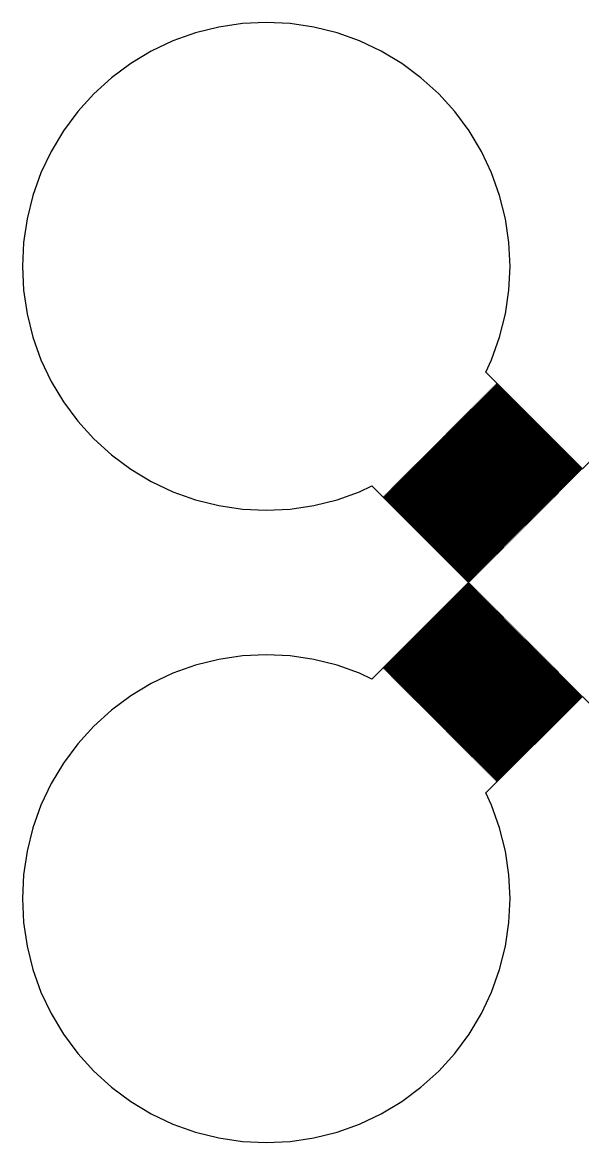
# Model space of a CAD drawing. Extents: x 1 to 107, y 1 to 71.
# Drawn here: x 1.03 to 9, y 1.03 to 16.97 of the extents above; entities that cross this region are included whole.
import ezdxf

# ---------------------------------------------------------------- set-up
doc = ezdxf.new("R2010")
doc.units = 0

msp = doc.modelspace()

# ---------------------------------------------------------------- linework, layer by layer
for p, q in [((3.82585, 16.9005), (3.49553, 16.8178)), ((4.16269, 16.9505), (3.82585, 16.9005)), ((4.50281, 16.9672), (4.16269, 16.9505)), ((4.84293, 16.9505), (4.50281, 16.9672)), ((5.17976, 16.9005), (4.84293, 16.9505)), ((5.51009, 16.8178), (5.17976, 16.9005)), ((3.49553, 16.8178), (3.1749, 16.703)), ((5.83072, 16.703), (5.51009, 16.8178)), ((3.1749, 16.703), (2.86707, 16.5574)), ((6.13855, 16.5574), (5.83072, 16.703)), ((2.86707, 16.5574), (2.57498, 16.3824)), ((6.43063, 16.3824), (6.13855, 16.5574)), ((2.57498, 16.3824), (2.30147, 16.1795)), ((6.70415, 16.1795), (6.43063, 16.3824)), ((2.30147, 16.1795), (2.04916, 15.9508)), ((6.95647, 15.9508), (6.70415, 16.1795)), ((2.04916, 15.9508), (1.82047, 15.6985)), ((7.18515, 15.6985), (6.95647, 15.9508)), ((1.82047, 15.6985), (1.61761, 15.425)), ((7.38802, 15.425), (7.18515, 15.6985)), ((1.61761, 15.425), (1.44255, 15.1329)), ((7.56306, 15.1329), (7.38802, 15.425)), ((1.44255, 15.1329), (1.29695, 14.8251)), ((7.70868, 14.8251), (7.56306, 15.1329)), ((1.29695, 14.8251), (1.18224, 14.5045)), ((7.82339, 14.5045), (7.70868, 14.8251)), ((1.18224, 14.5045), (1.09949, 14.1741)), ((7.90614, 14.1741), (7.82339, 14.5045)), ((1.09949, 14.1741), (1.04953, 13.8373)), ((7.9561, 13.8373), (7.90614, 14.1741)), ((1.04953, 13.8373), (1.03281, 13.4972)), ((7.97282, 13.4972), (7.9561, 13.8373)), ((1.03281, 13.4972), (1.04953, 13.1571)), ((7.9561, 13.1571), (7.97282, 13.4972)), ((1.04953, 13.1571), (1.09949, 12.8202)), ((7.90614, 12.8202), (7.9561, 13.1571)), ((1.09949, 12.8202), (1.18224, 12.4899)), ((7.82339, 12.4899), (7.90614, 12.8202)), ((1.18224, 12.4899), (1.29697, 12.1693)), ((7.70868, 12.1693), (7.82339, 12.4899)), ((1.29697, 12.1693), (1.44255, 11.8615)), ((7.62561, 11.9937), (7.70868, 12.1693)), ((9, 10.6192), (7.62561, 11.9937)), ((10.3744, 11.9937), (9, 10.6192)), ((1.44255, 11.8615), (1.61761, 11.5694)), ((7.74347, 11.7909), (7.75053, 11.798)), ((7.75053, 11.798), (8.96465, 10.5839)), ((7.75761, 11.8051), (7.76468, 11.8121)), ((8.97173, 10.591), (7.75761, 11.8051)), ((7.76468, 11.8121), (8.97879, 10.598)), ((7.77176, 11.8192), (7.77882, 11.8263)), ((8.98587, 10.6051), (7.77176, 11.8192)), ((7.77882, 11.8263), (8.99294, 10.6122)), ((7.58791, 11.6354), (7.59499, 11.6425)), ((8.80202, 10.4213), (7.58791, 11.6354)), ((7.59499, 11.6425), (8.8091, 10.4283)), ((7.60205, 11.6495), (7.60912, 11.6566)), ((8.81616, 10.4354), (7.60205, 11.6495)), ((7.60912, 11.6566), (8.82323, 10.4425)), ((7.6162, 11.6637), (7.62326, 11.6707)), ((8.83031, 10.4496), (7.6162, 11.6637)), ((7.62326, 11.6707), (8.83737, 10.4566)), ((7.63034, 11.6778), (7.63741, 11.6849)), ((8.84444, 10.4637), (7.63034, 11.6778)), ((7.63741, 11.6849), (8.85152, 10.4708)), ((7.64449, 11.6919), (7.65155, 11.699)), ((8.85858, 10.4778), (7.64449, 11.6919)), ((7.65155, 11.699), (8.86566, 10.4849)), ((7.65863, 11.7061), (7.6657, 11.7132)), ((8.87273, 10.492), (7.65863, 11.7061)), ((7.6657, 11.7132), (8.87981, 10.499)), ((7.67276, 11.7202), (7.67984, 11.7273)), ((8.88687, 10.5061), (7.67276, 11.7202)), ((7.67984, 11.7273), (8.89395, 10.5132)), ((7.6869, 11.7344), (7.69398, 11.7414)), ((8.90102, 10.5203), (7.6869, 11.7344)), ((7.69398, 11.7414), (8.9081, 10.5273)), ((7.70105, 11.7485), (7.70811, 11.7556)), ((8.91516, 10.5344), (7.70105, 11.7485)), ((7.70811, 11.7556), (8.92223, 10.5415)), ((7.71519, 11.7626), (7.72226, 11.7697)), ((8.92931, 10.5486), (7.71519, 11.7626)), ((7.72226, 11.7697), (8.93637, 10.5556)), ((7.72932, 11.7768), (7.7364, 11.7839)), ((8.94344, 10.5627), (7.72932, 11.7768)), ((7.7364, 11.7839), (8.95052, 10.5698)), ((8.95758, 10.5768), (7.74347, 11.7909)), ((1.61761, 11.5694), (1.82047, 11.2959)), ((7.43234, 11.4798), (7.43942, 11.4869)), ((8.64645, 10.2657), (7.43234, 11.4798)), ((7.43942, 11.4869), (8.65353, 10.2728)), ((7.44649, 11.494), (7.45355, 11.501)), ((8.6606, 10.2798), (7.44649, 11.494)), ((7.45355, 11.501), (8.66766, 10.2869)), ((7.46063, 11.5081), (7.4677, 11.5152)), ((8.67474, 10.294), (7.46063, 11.5081)), ((7.4677, 11.5152), (8.68181, 10.3011)), ((7.47476, 11.5222), (7.48184, 11.5293)), ((8.68887, 10.3081), (7.47476, 11.5222)), ((7.48184, 11.5293), (8.69595, 10.3152)), ((7.48891, 11.5364), (7.49599, 11.5434)), ((8.70302, 10.3223), (7.48891, 11.5364)), ((7.49599, 11.5434), (8.7101, 10.3293)), ((7.50307, 11.5505), (7.51013, 11.5576)), ((8.71716, 10.3364), (7.50307, 11.5505)), ((7.51013, 11.5576), (8.72424, 10.3435)), ((7.51721, 11.5647), (7.52428, 11.5717)), ((8.73131, 10.3506), (7.51721, 11.5647)), ((7.52428, 11.5717), (8.73839, 10.3576)), ((7.53134, 11.5788), (7.53842, 11.5859)), ((8.74545, 10.3647), (7.53134, 11.5788)), ((7.53842, 11.5859), (8.75253, 10.3718)), ((7.54549, 11.5929), (7.55255, 11.6)), ((8.7596, 10.3788), (7.54549, 11.5929)), ((7.55255, 11.6), (8.76666, 10.3859)), ((7.55963, 11.6071), (7.5667, 11.6142)), ((8.77374, 10.393), (7.55963, 11.6071)), ((7.5667, 11.6142), (8.78081, 10.4001)), ((7.57376, 11.6212), (7.58084, 11.6283)), ((8.78787, 10.4071), (7.57376, 11.6212)), ((7.58084, 11.6283), (8.79495, 10.4142)), ((7.26265, 11.3101), (7.26971, 11.3172)), ((7.26971, 11.3172), (8.48383, 10.1031)), ((7.27678, 11.3242), (7.28386, 11.3313)), ((8.49089, 10.1101), (7.27678, 11.3242)), ((7.28386, 11.3313), (8.49797, 10.1172)), ((7.29092, 11.3384), (7.29799, 11.3455)), ((8.50504, 10.1243), (7.29092, 11.3384)), ((7.29799, 11.3455), (8.5121, 10.1313)), ((7.30507, 11.3525), (7.31213, 11.3596)), ((8.51918, 10.1384), (7.30507, 11.3525)), ((7.31213, 11.3596), (8.52625, 10.1455)), ((7.3192, 11.3667), (7.32628, 11.3737)), ((8.53331, 10.1526), (7.3192, 11.3667)), ((7.32628, 11.3737), (8.54039, 10.1596)), ((7.33334, 11.3808), (7.34042, 11.3879)), ((8.54745, 10.1667), (7.33334, 11.3808)), ((7.34042, 11.3879), (8.55453, 10.1738)), ((7.34749, 11.395), (7.35457, 11.402)), ((8.5616, 10.1808), (7.34749, 11.395)), ((7.35457, 11.402), (8.56866, 10.1879)), ((7.36163, 11.4091), (7.36871, 11.4162)), ((8.57574, 10.195), (7.36163, 11.4091)), ((7.36871, 11.4162), (8.58282, 10.2021)), ((7.37578, 11.4232), (7.38286, 11.4303)), ((8.58989, 10.2091), (7.37578, 11.4232)), ((7.38286, 11.4303), (8.59697, 10.2162)), ((7.38992, 11.4374), (7.39699, 11.4444)), ((8.60403, 10.2233), (7.38992, 11.4374)), ((7.39699, 11.4444), (8.6111, 10.2303)), ((7.40407, 11.4515), (7.41113, 11.4586)), ((8.61818, 10.2374), (7.40407, 11.4515)), ((7.41113, 11.4586), (8.62524, 10.2445)), ((7.41821, 11.4657), (7.42528, 11.4727)), ((8.63232, 10.2516), (7.41821, 11.4657)), ((7.42528, 11.4727), (8.63939, 10.2586)), ((1.82047, 11.2959), (2.04916, 11.0435)), ((7.10709, 11.1545), (7.11415, 11.1616)), ((8.3212, 9.94043), (7.10709, 11.1545)), ((7.11415, 11.1616), (8.32826, 9.94749)), ((7.12122, 11.1687), (7.1283, 11.1758)), ((8.33533, 9.95457), (7.12122, 11.1687)), ((7.1283, 11.1758), (8.34241, 9.96165)), ((7.13536, 11.1828), (7.14243, 11.1899)), ((8.34947, 9.96872), (7.13536, 11.1828)), ((7.14243, 11.1899), (8.35654, 9.97578)), ((7.14951, 11.197), (7.15657, 11.204)), ((8.36362, 9.98286), (7.14951, 11.197)), ((7.15657, 11.204), (8.37068, 9.98993)), ((7.16365, 11.2111), (7.17072, 11.2182)), ((8.37776, 9.99701), (7.16365, 11.2111)), ((7.17072, 11.2182), (8.38483, 10.0041)), ((7.17778, 11.2253), (7.18486, 11.2323)), ((8.39189, 10.0111), (7.17778, 11.2253)), ((7.18486, 11.2323), (8.39897, 10.0182)), ((7.19193, 11.2394), (7.19901, 11.2465)), ((8.40604, 10.0253), (7.19193, 11.2394)), ((7.19901, 11.2465), (8.4131, 10.0323)), ((7.20607, 11.2535), (7.21315, 11.2606)), ((8.42018, 10.0394), (7.20607, 11.2535)), ((7.21315, 11.2606), (8.42725, 10.0465)), ((7.22021, 11.2677), (7.22729, 11.2747)), ((8.43433, 10.0536), (7.22021, 11.2677)), ((7.22729, 11.2747), (8.44139, 10.0606)), ((7.23436, 11.2818), (7.24144, 11.2889)), ((8.44847, 10.0677), (7.23436, 11.2818)), ((7.24144, 11.2889), (8.45554, 10.0748)), ((7.2485, 11.296), (7.25557, 11.303)), ((8.46262, 10.0818), (7.2485, 11.296)), ((7.25557, 11.303), (8.46968, 10.0889)), ((8.47676, 10.096), (7.26265, 11.3101)), ((2.04916, 11.0435), (2.30148, 10.8148)), ((6.95152, 10.999), (6.95859, 11.0061)), ((8.16563, 9.78488), (6.95152, 10.999)), ((6.95859, 11.0061), (8.1727, 9.79195)), ((6.96567, 11.0131), (6.97273, 11.0202)), ((8.17978, 9.79901), (6.96567, 11.0131)), ((6.97273, 11.0202), (8.18684, 9.80609)), ((6.9798, 11.0273), (6.98688, 11.0343)), ((8.19391, 9.81316), (6.9798, 11.0273)), ((6.98688, 11.0343), (8.20099, 9.82022)), ((6.99394, 11.0414), (7.00101, 11.0485)), ((8.20805, 9.8273), (6.99394, 11.0414)), ((7.00101, 11.0485), (8.21512, 9.83437)), ((7.00809, 11.0556), (7.01515, 11.0626)), ((8.2222, 9.84145), (7.00809, 11.0556)), ((7.01515, 11.0626), (8.22926, 9.84851)), ((7.02222, 11.0697), (7.0293, 11.0768)), ((8.23633, 9.85558), (7.02222, 11.0697)), ((7.0293, 11.0768), (8.24341, 9.86266)), ((7.03636, 11.0838), (7.04343, 11.0909)), ((8.25047, 9.86972), (7.03636, 11.0838)), ((7.04343, 11.0909), (8.25754, 9.87679)), ((7.05051, 11.098), (7.05757, 11.105)), ((8.26462, 9.88387), (7.05051, 11.098)), ((7.05757, 11.105), (8.27168, 9.89093)), ((7.06465, 11.1121), (7.07172, 11.1192)), ((8.27876, 9.89801), (7.06465, 11.1121)), ((7.07172, 11.1192), (8.28583, 9.90508)), ((7.0788, 11.1263), (7.08588, 11.1333)), ((8.29291, 9.91214), (7.0788, 11.1263)), ((7.08588, 11.1333), (8.29997, 9.91922)), ((7.09294, 11.1404), (7.10001, 11.1475)), ((8.30705, 9.92628), (7.09294, 11.1404)), ((7.10001, 11.1475), (8.31412, 9.93335)), ((6.78181, 10.8293), (6.78888, 10.8363)), ((6.78888, 10.8363), (8.00299, 9.62224)), ((6.79596, 10.8434), (6.80302, 10.8505)), ((8.01007, 9.62932), (6.79596, 10.8434)), ((6.80302, 10.8505), (8.01714, 9.63638)), ((6.8101, 10.8576), (6.81717, 10.8646)), ((8.02422, 9.64346), (6.8101, 10.8576)), ((6.81717, 10.8646), (8.03128, 9.65053)), ((6.82425, 10.8717), (6.83131, 10.8788)), ((8.03835, 9.65759), (6.82425, 10.8717)), ((6.83131, 10.8788), (8.04543, 9.66467)), ((6.83839, 10.8858), (6.84546, 10.8929)), ((8.05251, 9.67174), (6.83839, 10.8858)), ((6.84546, 10.8929), (8.05957, 9.6788)), ((6.85254, 10.9), (6.8596, 10.9071)), ((8.06665, 9.68588), (6.85254, 10.9)), ((6.8596, 10.9071), (8.07372, 9.69295)), ((6.86667, 10.9141), (6.87375, 10.9212)), ((8.08078, 9.70003), (6.86667, 10.9141)), ((6.87375, 10.9212), (8.08786, 9.70709)), ((6.88081, 10.9283), (6.88788, 10.9353)), ((8.09492, 9.71417), (6.88081, 10.9283)), ((6.88788, 10.9353), (8.10199, 9.72124)), ((6.89496, 10.9424), (6.90202, 10.9495)), ((8.10907, 9.72832), (6.89496, 10.9424)), ((6.90202, 10.9495), (8.11613, 9.73538)), ((6.9091, 10.9566), (6.91617, 10.9636)), ((8.12321, 9.74246), (6.9091, 10.9566)), ((6.91617, 10.9636), (8.13028, 9.74953)), ((6.92323, 10.9707), (6.93031, 10.9778)), ((8.13734, 9.75659), (6.92323, 10.9707)), ((6.93031, 10.9778), (8.14442, 9.76367)), ((6.93738, 10.9848), (6.94444, 10.9919)), ((8.15149, 9.77074), (6.93738, 10.9848)), ((6.94444, 10.9919), (8.15855, 9.7778)), ((2.30148, 10.8148), (2.57498, 10.612)), ((6.62625, 10.6737), (6.63333, 10.6808)), ((6.63333, 10.6808), (7.84744, 9.46669)), ((6.6404, 10.6879), (6.64746, 10.6949)), ((7.85451, 9.47375), (6.6404, 10.6879)), ((6.64746, 10.6949), (7.86157, 9.48082)), ((6.65454, 10.702), (6.66161, 10.7091)), ((7.86865, 9.4879), (6.65454, 10.702)), ((6.66161, 10.7091), (7.87572, 9.49496)), ((6.66869, 10.7161), (6.67575, 10.7232)), ((7.88278, 9.50203), (6.66869, 10.7161)), ((6.67575, 10.7232), (7.88986, 9.50911)), ((6.68283, 10.7303), (6.6899, 10.7374)), ((7.89693, 9.51617), (6.68283, 10.7303)), ((6.6899, 10.7374), (7.90401, 9.52324)), ((6.69698, 10.7444), (6.70404, 10.7515)), ((7.91107, 9.53032), (6.69698, 10.7444)), ((6.70404, 10.7515), (7.91815, 9.53738)), ((6.71111, 10.7586), (6.71819, 10.7656)), ((7.92522, 9.54446), (6.71111, 10.7586)), ((6.71819, 10.7656), (7.9323, 9.55153)), ((6.72525, 10.7727), (6.73233, 10.7798)), ((7.93936, 9.55861), (6.72525, 10.7727)), ((6.73233, 10.7798), (7.94644, 9.56567)), ((6.7394, 10.7868), (6.74646, 10.7939)), ((7.95351, 9.57275), (6.7394, 10.7868)), ((6.74646, 10.7939), (7.96057, 9.57982)), ((6.75354, 10.801), (6.7606, 10.8081)), ((7.96765, 9.5869), (6.75354, 10.801)), ((6.7606, 10.8081), (7.97472, 9.59396)), ((6.76767, 10.8151), (6.77475, 10.8222)), ((7.98178, 9.60103), (6.76767, 10.8151)), ((6.77475, 10.8222), (7.98886, 9.60811)), ((7.99593, 9.61517), (6.78181, 10.8293)), ((2.57498, 10.612), (2.86708, 10.4369)), ((6.47069, 10.5182), (6.47777, 10.5252)), ((7.6848, 9.30405), (6.47069, 10.5182)), ((6.47777, 10.5252), (7.69188, 9.31113)), ((6.48483, 10.5323), (6.4919, 10.5394)), ((7.69894, 9.31819), (6.48483, 10.5323)), ((6.4919, 10.5394), (7.70601, 9.32526)), ((6.49898, 10.5464), (6.50604, 10.5535)), ((7.71309, 9.33234), (6.49898, 10.5464)), ((6.50604, 10.5535), (7.72015, 9.3394)), ((6.51311, 10.5606), (6.52019, 10.5677)), ((7.72722, 9.34647), (6.51311, 10.5606)), ((6.52019, 10.5677), (7.7343, 9.35355)), ((6.52725, 10.5747), (6.53433, 10.5818)), ((7.74136, 9.36061), (6.52725, 10.5747)), ((6.53433, 10.5818), (7.74844, 9.36768)), ((6.5414, 10.5889), (6.54848, 10.5959)), ((7.75551, 9.37476), (6.5414, 10.5889)), ((6.54848, 10.5959), (7.76259, 9.38182)), ((6.55556, 10.603), (6.56262, 10.6101)), ((7.76965, 9.3889), (6.55556, 10.603)), ((6.56262, 10.6101), (7.77673, 9.39597)), ((6.56969, 10.6171), (6.57677, 10.6242)), ((7.7838, 9.40303), (6.56969, 10.6171)), ((6.57677, 10.6242), (7.79088, 9.41011)), ((6.58383, 10.6313), (6.5909, 10.6384)), ((7.79794, 9.41718), (6.58383, 10.6313)), ((6.5909, 10.6384), (7.80501, 9.42426)), ((6.59798, 10.6454), (6.60504, 10.6525)), ((7.81209, 9.43134), (6.59798, 10.6454)), ((6.60504, 10.6525), (7.81915, 9.4384)), ((6.61211, 10.6596), (6.61919, 10.6667)), ((7.82622, 9.44547), (6.61211, 10.6596)), ((6.61919, 10.6667), (7.8333, 9.45255)), ((7.84036, 9.45961), (6.62625, 10.6737)), ((8.9081, 10.5273), (8.90102, 10.5203)), ((8.92223, 10.5415), (8.91516, 10.5344)), ((8.93637, 10.5556), (8.92931, 10.5486)), ((8.95052, 10.5698), (8.94344, 10.5627)), ((8.96465, 10.5839), (8.95758, 10.5768)), ((8.97879, 10.598), (8.97173, 10.591)), ((8.99294, 10.6122), (8.98587, 10.6051)), ((2.86708, 10.4369), (3.17491, 10.2913)), ((5.83072, 10.2913), (6.00635, 10.3744)), ((6.00635, 10.3744), (7.38075, 9)), ((6.31512, 10.3626), (6.3222, 10.3697)), ((7.52924, 9.14848), (6.31512, 10.3626)), ((6.3222, 10.3697), (7.53632, 9.15556)), ((6.32927, 10.3767), (6.33633, 10.3838)), ((7.54338, 9.16263), (6.32927, 10.3767)), ((6.33633, 10.3838), (7.55045, 9.16969)), ((6.34341, 10.3909), (6.35048, 10.3979)), ((7.55753, 9.17677), (6.34341, 10.3909)), ((6.35048, 10.3979), (7.56459, 9.18384)), ((6.35754, 10.405), (6.36462, 10.4121)), ((7.57166, 9.1909), (6.35754, 10.405)), ((6.36462, 10.4121), (7.57874, 9.19798)), ((6.37169, 10.4192), (6.37877, 10.4262)), ((7.5858, 9.20505), (6.37169, 10.4192)), ((6.37877, 10.4262), (7.59288, 9.21213)), ((6.38583, 10.4333), (6.39291, 10.4404)), ((7.59995, 9.21919), (6.38583, 10.4333)), ((6.39291, 10.4404), (7.60701, 9.22626)), ((6.39998, 10.4474), (6.40706, 10.4545)), ((7.61409, 9.23334), (6.39998, 10.4474)), ((6.40706, 10.4545), (7.62115, 9.2404)), ((6.41412, 10.4616), (6.4212, 10.4687)), ((7.62823, 9.24747), (6.41412, 10.4616)), ((6.4212, 10.4687), (7.63531, 9.25455)), ((6.42827, 10.4757), (6.43533, 10.4828)), ((7.64238, 9.26161), (6.42827, 10.4757)), ((6.43533, 10.4828), (7.64944, 9.26869)), ((6.44241, 10.4899), (6.44948, 10.4969)), ((7.65652, 9.27576), (6.44241, 10.4899)), ((6.44948, 10.4969), (7.66359, 9.28284)), ((6.45656, 10.504), (6.46362, 10.5111)), ((7.67067, 9.2899), (6.45656, 10.504)), ((6.46362, 10.5111), (7.67773, 9.29698)), ((8.73839, 10.3576), (8.73131, 10.3506)), ((8.75253, 10.3718), (8.74545, 10.3647)), ((8.76666, 10.3859), (8.7596, 10.3788)), ((8.78081, 10.4001), (8.77374, 10.393)), ((8.79495, 10.4142), (8.78787, 10.4071)), ((8.8091, 10.4283), (8.80202, 10.4213)), ((8.82323, 10.4425), (8.81616, 10.4354)), ((8.83737, 10.4566), (8.83031, 10.4496)), ((8.85152, 10.4708), (8.84444, 10.4637)), ((8.86566, 10.4849), (8.85858, 10.4778)), ((8.87981, 10.499), (8.87273, 10.492)), ((8.89395, 10.5132), (8.88687, 10.5061)), ((3.17491, 10.2913), (3.49553, 10.1766)), ((5.5101, 10.1766), (5.83072, 10.2913)), ((6.17371, 10.2212), (6.18077, 10.2282)), ((7.38782, 9.00706), (6.17371, 10.2212)), ((6.18077, 10.2282), (7.39488, 9.01413)), ((6.18785, 10.2353), (6.19492, 10.2424)), ((7.40196, 9.02121), (6.18785, 10.2353)), ((6.19492, 10.2424), (7.40903, 9.02827)), ((6.202, 10.2495), (6.20906, 10.2565)), ((7.41611, 9.03535), (6.202, 10.2495)), ((6.20906, 10.2565), (7.42317, 9.04242)), ((6.21613, 10.2636), (6.22321, 10.2707)), ((7.43024, 9.04948), (6.21613, 10.2636)), ((6.22321, 10.2707), (7.43732, 9.05656)), ((6.23027, 10.2777), (6.23735, 10.2848)), ((7.44438, 9.06363), (6.23027, 10.2777)), ((6.23735, 10.2848), (7.45145, 9.07069)), ((6.24442, 10.2919), (6.2515, 10.299)), ((7.45853, 9.07777), (6.24442, 10.2919)), ((6.2515, 10.299), (7.46559, 9.08484)), ((6.25856, 10.306), (6.26564, 10.3131)), ((7.47267, 9.0919), (6.25856, 10.306)), ((6.26564, 10.3131), (7.47974, 9.09898)), ((6.27271, 10.3202), (6.27979, 10.3272)), ((7.48682, 9.10605), (6.27271, 10.3202)), ((6.27979, 10.3272), (7.49388, 9.11313)), ((6.28685, 10.3343), (6.29391, 10.3414)), ((7.50096, 9.12019), (6.28685, 10.3343)), ((6.29391, 10.3414), (7.50803, 9.12727)), ((6.30099, 10.3484), (6.30806, 10.3555)), ((7.51511, 9.13434), (6.30099, 10.3484)), ((6.30806, 10.3555), (7.52217, 9.14142)), ((8.58282, 10.2021), (8.57574, 10.195)), ((8.59697, 10.2162), (8.58989, 10.2091)), ((8.6111, 10.2303), (8.60403, 10.2233)), ((8.62524, 10.2445), (8.61818, 10.2374)), ((8.63939, 10.2586), (8.63232, 10.2516)), ((8.65353, 10.2728), (8.64645, 10.2657)), ((8.66766, 10.2869), (8.6606, 10.2798)), ((8.68181, 10.3011), (8.67474, 10.294)), ((8.69595, 10.3152), (8.68887, 10.3081)), ((8.7101, 10.3293), (8.70302, 10.3223)), ((8.72424, 10.3435), (8.71716, 10.3364)), ((3.49553, 10.1766), (3.82585, 10.0939)), ((3.82585, 10.0939), (4.1627, 10.0439)), ((4.1627, 10.0439), (4.50282, 10.0272)), ((4.50282, 10.0272), (4.84294, 10.0439)), ((4.84294, 10.0439), (5.17978, 10.0939)), ((5.17978, 10.0939), (5.5101, 10.1766)), ((8.42725, 10.0465), (8.42018, 10.0394)), ((8.44139, 10.0606), (8.43433, 10.0536)), ((8.45554, 10.0748), (8.44847, 10.0677)), ((8.46968, 10.0889), (8.46262, 10.0818)), ((8.48383, 10.1031), (8.47676, 10.096)), ((8.49797, 10.1172), (8.49089, 10.1101)), ((8.5121, 10.1313), (8.50504, 10.1243)), ((8.52625, 10.1455), (8.51918, 10.1384)), ((8.54039, 10.1596), (8.53331, 10.1526)), ((8.55453, 10.1738), (8.54745, 10.1667)), ((8.56866, 10.1879), (8.5616, 10.1808)), ((8.27168, 9.89093), (8.26462, 9.88387)), ((8.28583, 9.90508), (8.27876, 9.89801)), ((8.29997, 9.91922), (8.29291, 9.91214)), ((8.31412, 9.93335), (8.30705, 9.92628)), ((8.32826, 9.94749), (8.3212, 9.94043)), ((8.34241, 9.96165), (8.33533, 9.95457)), ((8.35654, 9.97578), (8.34947, 9.96872)), ((8.37068, 9.98993), (8.36362, 9.98286)), ((8.38483, 10.0041), (8.37776, 9.99701)), ((8.39897, 10.0182), (8.39189, 10.0111)), ((8.4131, 10.0323), (8.40604, 10.0253)), ((8.10199, 9.72124), (8.09492, 9.71417)), ((8.11613, 9.73538), (8.10907, 9.72832)), ((8.13028, 9.74953), (8.12321, 9.74246)), ((8.14442, 9.76367), (8.13734, 9.75659)), ((8.15855, 9.7778), (8.15149, 9.77074)), ((8.1727, 9.79195), (8.16563, 9.78488)), ((8.18684, 9.80609), (8.17978, 9.79901)), ((8.20099, 9.82022), (8.19391, 9.81316)), ((8.21512, 9.83437), (8.20805, 9.8273)), ((8.22926, 9.84851), (8.2222, 9.84145)), ((8.24341, 9.86266), (8.23633, 9.85558)), ((8.25754, 9.87679), (8.25047, 9.86972)), ((7.94644, 9.56567), (7.93936, 9.55861)), ((7.96057, 9.57982), (7.95351, 9.57275)), ((7.97472, 9.59396), (7.96765, 9.5869)), ((7.98886, 9.60811), (7.98178, 9.60103)), ((8.00299, 9.62224), (7.99593, 9.61517)), ((8.01714, 9.63638), (8.01007, 9.62932)), ((8.03128, 9.65053), (8.02422, 9.64346)), ((8.04543, 9.66467), (8.03835, 9.65759)), ((8.05957, 9.6788), (8.05251, 9.67174)), ((8.07372, 9.69295), (8.06665, 9.68588)), ((8.08786, 9.70709), (8.08078, 9.70003)), ((7.79088, 9.41011), (7.7838, 9.40303)), ((7.80501, 9.42426), (7.79794, 9.41718)), ((7.81915, 9.4384), (7.81209, 9.43134)), ((7.8333, 9.45255), (7.82622, 9.44547)), ((7.84744, 9.46669), (7.84036, 9.45961)), ((7.86157, 9.48082), (7.85451, 9.47375)), ((7.87572, 9.49496), (7.86865, 9.4879)), ((7.88986, 9.50911), (7.88278, 9.50203)), ((7.90401, 9.52324), (7.89693, 9.51617)), ((7.91815, 9.53738), (7.91107, 9.53032)), ((7.9323, 9.55153), (7.92522, 9.54446)), ((7.63531, 9.25455), (7.62823, 9.24747)), ((7.64944, 9.26869), (7.64238, 9.26161)), ((7.66359, 9.28284), (7.65652, 9.27576)), ((7.67773, 9.29698), (7.67067, 9.2899)), ((7.69188, 9.31113), (7.6848, 9.30405)), ((7.70601, 9.32526), (7.69894, 9.31819)), ((7.72015, 9.3394), (7.71309, 9.33234)), ((7.7343, 9.35355), (7.72722, 9.34647)), ((7.74844, 9.36768), (7.74136, 9.36061)), ((7.76259, 9.38182), (7.75551, 9.37476)), ((7.77673, 9.39597), (7.76965, 9.3889)), ((7.46559, 9.08484), (7.45853, 9.07777)), ((7.47974, 9.09898), (7.47267, 9.0919)), ((7.49388, 9.11313), (7.48682, 9.10605)), ((7.50803, 9.12727), (7.50096, 9.12019)), ((7.52217, 9.14142), (7.51511, 9.13434)), ((7.53632, 9.15556), (7.52924, 9.14848)), ((7.55045, 9.16969), (7.54338, 9.16263)), ((7.56459, 9.18384), (7.55753, 9.17677)), ((7.57874, 9.19798), (7.57166, 9.1909)), ((7.59288, 9.21213), (7.5858, 9.20505)), ((7.60701, 9.22626), (7.59995, 9.21919)), ((7.62115, 9.2404), (7.61409, 9.23334)), ((7.38075, 9), (6.00635, 7.62561)), ((6.17371, 7.77882), (7.38782, 8.99294)), ((7.39488, 8.98587), (6.18077, 7.77176)), ((6.18785, 7.76468), (7.40196, 8.97879)), ((7.40903, 8.97173), (6.19492, 7.75761)), ((6.202, 7.75053), (7.41611, 8.96465)), ((7.42317, 8.95758), (6.20906, 7.74347)), ((6.21613, 7.7364), (7.43024, 8.95052)), ((7.43732, 8.94344), (6.22321, 7.72932)), ((6.23027, 7.72226), (7.44438, 8.93637)), ((7.45145, 8.92931), (6.23735, 7.71519)), ((7.39488, 9.01413), (7.38782, 9.00706)), ((7.38782, 8.99294), (7.39488, 8.98587)), ((7.40903, 9.02827), (7.40196, 9.02121)), ((7.40196, 8.97879), (7.40903, 8.97173)), ((7.42317, 9.04242), (7.41611, 9.03535)), ((7.41611, 8.96465), (7.42317, 8.95758)), ((7.43732, 9.05656), (7.43024, 9.04948)), ((7.43024, 8.95052), (7.43732, 8.94344)), ((7.45145, 9.07069), (7.44438, 9.06363)), ((7.44438, 8.93637), (7.45145, 8.92931)), ((6.24442, 7.70811), (7.45853, 8.92223)), ((7.46559, 8.91516), (6.2515, 7.70105)), ((6.25856, 7.69398), (7.47267, 8.9081)), ((7.47974, 8.90102), (6.26564, 7.6869)), ((6.27271, 7.67984), (7.48682, 8.89395)), ((7.49388, 8.88687), (6.27979, 7.67276)), ((6.28685, 7.6657), (7.50096, 8.87981)), ((7.50803, 8.87273), (6.29391, 7.65863)), ((6.30099, 7.65155), (7.51511, 8.86566)), ((7.52217, 8.85858), (6.30806, 7.64449)), ((6.31512, 7.63741), (7.52924, 8.85152)), ((7.53632, 8.84444), (6.3222, 7.63034)), ((6.32927, 7.62326), (7.54338, 8.83737)), ((7.55045, 8.83031), (6.33633, 7.6162)), ((6.34341, 7.60912), (7.55753, 8.82323)), ((7.56459, 8.81616), (6.35048, 7.60205)), ((6.35754, 7.59499), (7.57166, 8.8091)), ((7.57874, 8.80202), (6.36462, 7.58791)), ((6.37169, 7.58084), (7.5858, 8.79495)), ((7.59288, 8.78787), (6.37877, 7.57376)), ((6.38583, 7.5667), (7.59995, 8.78081)), ((7.60701, 8.77374), (6.39291, 7.55963)), ((6.39998, 7.55255), (7.61409, 8.76666)), ((7.45853, 8.92223), (7.46559, 8.91516)), ((7.47267, 8.9081), (7.47974, 8.90102)), ((7.48682, 8.89395), (7.49388, 8.88687)), ((7.50096, 8.87981), (7.50803, 8.87273)), ((7.51511, 8.86566), (7.52217, 8.85858)), ((7.52924, 8.85152), (7.53632, 8.84444)), ((7.54338, 8.83737), (7.55045, 8.83031)), ((7.55753, 8.82323), (7.56459, 8.81616)), ((7.57166, 8.8091), (7.57874, 8.80202)), ((7.5858, 8.79495), (7.59288, 8.78787)), ((7.59995, 8.78081), (7.60701, 8.77374)), ((7.61409, 8.76666), (7.62115, 8.7596)), ((7.62115, 8.7596), (6.40706, 7.54549)), ((6.41412, 7.53842), (7.62823, 8.75253)), ((7.63531, 8.74545), (6.4212, 7.53134)), ((6.42827, 7.52428), (7.64238, 8.73839)), ((7.64944, 8.73131), (6.43533, 7.51721)), ((6.44241, 7.51013), (7.65652, 8.72424)), ((7.66359, 8.71716), (6.44948, 7.50307)), ((6.45656, 7.49599), (7.67067, 8.7101)), ((7.67773, 8.70302), (6.46362, 7.48891)), ((6.47069, 7.48184), (7.6848, 8.69595)), ((7.69188, 8.68887), (6.47777, 7.47476)), ((6.48483, 7.4677), (7.69894, 8.68181)), ((7.70601, 8.67474), (6.4919, 7.46063)), ((6.49898, 7.45355), (7.71309, 8.66766)), ((7.72015, 8.6606), (6.50604, 7.44649)), ((6.51311, 7.43942), (7.72722, 8.65353)), ((7.7343, 8.64645), (6.52019, 7.43234)), ((6.52725, 7.42528), (7.74136, 8.63939)), ((7.74844, 8.63232), (6.53433, 7.41821)), ((6.5414, 7.41113), (7.75551, 8.62524)), ((7.76259, 8.61818), (6.54848, 7.40407)), ((6.55556, 7.39699), (7.76965, 8.6111)), ((7.62823, 8.75253), (7.63531, 8.74545)), ((7.64238, 8.73839), (7.64944, 8.73131)), ((7.65652, 8.72424), (7.66359, 8.71716)), ((7.67067, 8.7101), (7.67773, 8.70302)), ((7.6848, 8.69595), (7.69188, 8.68887)), ((7.69894, 8.68181), (7.70601, 8.67474)), ((7.71309, 8.66766), (7.72015, 8.6606)), ((7.72722, 8.65353), (7.7343, 8.64645)), ((7.74136, 8.63939), (7.74844, 8.63232)), ((7.75551, 8.62524), (7.76259, 8.61818)), ((7.76965, 8.6111), (7.77673, 8.60403)), ((7.77673, 8.60403), (6.56262, 7.38992)), ((6.56969, 7.38286), (7.7838, 8.59697)), ((7.79088, 8.58989), (6.57677, 7.37578)), ((6.58383, 7.36871), (7.79794, 8.58282)), ((7.80501, 8.57574), (6.5909, 7.36163)), ((6.59798, 7.35457), (7.81209, 8.56866)), ((7.81915, 8.5616), (6.60504, 7.34749)), ((6.61211, 7.34042), (7.82622, 8.55453)), ((7.8333, 8.54745), (6.61919, 7.33334)), ((6.62625, 7.32628), (7.84036, 8.54039)), ((7.84744, 8.53331), (6.63333, 7.3192)), ((6.6404, 7.31213), (7.85451, 8.52625)), ((7.86157, 8.51918), (6.64746, 7.30507)), ((6.65454, 7.29799), (7.86865, 8.5121)), ((7.87572, 8.50504), (6.66161, 7.29092)), ((6.66869, 7.28386), (7.88278, 8.49797)), ((7.88986, 8.49089), (6.67575, 7.27678)), ((6.68283, 7.26971), (7.89693, 8.48383)), ((7.90401, 8.47676), (6.6899, 7.26265)), ((6.69698, 7.25557), (7.91107, 8.46968)), ((7.91815, 8.46262), (6.70404, 7.2485)), ((6.71111, 7.24144), (7.92522, 8.45554)), ((7.9323, 8.44847), (6.71819, 7.23436)), ((7.7838, 8.59697), (7.79088, 8.58989)), ((7.79794, 8.58282), (7.80501, 8.57574)), ((7.81209, 8.56866), (7.81915, 8.5616)), ((7.82622, 8.55453), (7.8333, 8.54745)), ((7.84036, 8.54039), (7.84744, 8.53331)), ((7.85451, 8.52625), (7.86157, 8.51918)), ((7.86865, 8.5121), (7.87572, 8.50504)), ((7.88278, 8.49797), (7.88986, 8.49089)), ((7.89693, 8.48383), (7.90401, 8.47676)), ((7.91107, 8.46968), (7.91815, 8.46262)), ((7.92522, 8.45554), (7.9323, 8.44847)), ((6.72525, 7.22729), (7.93936, 8.44139)), ((7.94644, 8.43433), (6.73233, 7.22021)), ((6.7394, 7.21315), (7.95351, 8.42725)), ((7.96057, 8.42018), (6.74646, 7.20607)), ((6.75354, 7.19901), (7.96765, 8.4131)), ((7.97472, 8.40604), (6.7606, 7.19193)), ((6.76767, 7.18486), (7.98178, 8.39897)), ((7.98886, 8.39189), (6.77475, 7.17778)), ((6.78181, 7.17072), (7.99593, 8.38483)), ((8.00299, 8.37776), (6.78888, 7.16365)), ((6.79596, 7.15657), (8.01007, 8.37068)), ((8.01714, 8.36362), (6.80302, 7.14951)), ((6.8101, 7.14243), (8.02422, 8.35654)), ((8.03128, 8.34947), (6.81717, 7.13536)), ((6.82425, 7.1283), (8.03835, 8.34241)), ((8.04543, 8.33533), (6.83131, 7.12122)), ((6.83839, 7.11415), (8.05251, 8.32826)), ((8.05957, 8.3212), (6.84546, 7.10709)), ((6.85254, 7.10001), (8.06665, 8.31412)), ((8.07372, 8.30705), (6.8596, 7.09294)), ((6.86667, 7.08588), (8.08078, 8.29997)), ((8.08786, 8.29291), (6.87375, 7.0788)), ((7.93936, 8.44139), (7.94644, 8.43433)), ((7.95351, 8.42725), (7.96057, 8.42018)), ((7.96765, 8.4131), (7.97472, 8.40604)), ((7.98178, 8.39897), (7.98886, 8.39189)), ((7.99593, 8.38483), (8.00299, 8.37776)), ((8.01007, 8.37068), (8.01714, 8.36362)), ((8.02422, 8.35654), (8.03128, 8.34947)), ((8.03835, 8.34241), (8.04543, 8.33533)), ((8.05251, 8.32826), (8.05957, 8.3212)), ((8.06665, 8.31412), (8.07372, 8.30705)), ((8.08078, 8.29997), (8.08786, 8.29291)), ((6.88081, 7.07172), (8.09492, 8.28583)), ((8.10199, 8.27876), (6.88788, 7.06465)), ((6.89496, 7.05757), (8.10907, 8.27168)), ((8.11613, 8.26462), (6.90202, 7.05051)), ((6.9091, 7.04343), (8.12321, 8.25754)), ((8.13028, 8.25047), (6.91617, 7.03636)), ((6.92323, 7.0293), (8.13734, 8.24341)), ((8.14442, 8.23633), (6.93031, 7.02222)), ((6.93738, 7.01515), (8.15149, 8.22926)), ((8.15855, 8.2222), (6.94444, 7.00809)), ((6.95152, 7.00101), (8.16563, 8.21512)), ((8.1727, 8.20805), (6.95859, 6.99394)), ((6.96567, 6.98688), (8.17978, 8.20099)), ((8.18684, 8.19391), (6.97273, 6.9798)), ((6.9798, 6.97273), (8.19391, 8.18684)), ((8.20099, 8.17978), (6.98688, 6.96567)), ((6.99394, 6.95859), (8.20805, 8.1727)), ((8.21512, 8.16563), (7.00101, 6.95152)), ((7.00809, 6.94444), (8.2222, 8.15855)), ((8.22926, 8.15149), (7.01515, 6.93738)), ((7.02222, 6.93031), (8.23633, 8.14442)), ((8.24341, 8.13734), (7.0293, 6.92323)), ((7.03636, 6.91617), (8.25047, 8.13028)), ((8.09492, 8.28583), (8.10199, 8.27876)), ((8.10907, 8.27168), (8.11613, 8.26462)), ((8.12321, 8.25754), (8.13028, 8.25047)), ((8.13734, 8.24341), (8.14442, 8.23633)), ((8.15149, 8.22926), (8.15855, 8.2222)), ((8.16563, 8.21512), (8.1727, 8.20805)), ((8.17978, 8.20099), (8.18684, 8.19391)), ((8.19391, 8.18684), (8.20099, 8.17978)), ((8.20805, 8.1727), (8.21512, 8.16563)), ((8.2222, 8.15855), (8.22926, 8.15149)), ((8.23633, 8.14442), (8.24341, 8.13734)), ((8.25047, 8.13028), (8.25754, 8.12321)), ((4.50282, 7.97282), (4.1627, 7.9561)), ((4.84294, 7.9561), (4.50282, 7.97282)), ((8.25754, 8.12321), (7.04343, 6.9091)), ((7.05051, 6.90202), (8.26462, 8.11613)), ((8.27168, 8.10907), (7.05757, 6.89496)), ((7.06465, 6.88788), (8.27876, 8.10199)), ((8.28583, 8.09492), (7.07172, 6.88081)), ((7.0788, 6.87375), (8.29291, 8.08786)), ((8.29997, 8.08078), (7.08588, 6.86667)), ((7.09294, 6.8596), (8.30705, 8.07372)), ((8.31412, 8.06665), (7.10001, 6.85254)), ((7.10709, 6.84546), (8.3212, 8.05957)), ((8.32826, 8.05251), (7.11415, 6.83839)), ((7.12122, 6.83131), (8.33533, 8.04543)), ((8.34241, 8.03835), (7.1283, 6.82425)), ((7.13536, 6.81717), (8.34947, 8.03128)), ((8.35654, 8.02422), (7.14243, 6.8101)), ((7.14951, 6.80302), (8.36362, 8.01714)), ((8.37068, 8.01007), (7.15657, 6.79596)), ((7.16365, 6.78888), (8.37776, 8.00299)), ((8.38483, 7.99593), (7.17072, 6.78181)), ((7.17778, 6.77475), (8.39189, 7.98886)), ((8.39897, 7.98178), (7.18486, 6.76767)), ((7.19193, 6.7606), (8.40604, 7.97472)), ((8.4131, 7.96765), (7.19901, 6.75354)), ((8.26462, 8.11613), (8.27168, 8.10907)), ((8.27876, 8.10199), (8.28583, 8.09492)), ((8.29291, 8.08786), (8.29997, 8.08078)), ((8.30705, 8.07372), (8.31412, 8.06665)), ((8.3212, 8.05957), (8.32826, 8.05251)), ((8.33533, 8.04543), (8.34241, 8.03835)), ((8.34947, 8.03128), (8.35654, 8.02422)), ((8.36362, 8.01714), (8.37068, 8.01007)), ((8.37776, 8.00299), (8.38483, 7.99593)), ((8.39189, 7.98886), (8.39897, 7.98178)), ((8.40604, 7.97472), (8.4131, 7.96765)), ((3.49553, 7.82339), (3.17491, 7.70868)), ((3.82585, 7.90614), (3.49553, 7.82339)), ((4.1627, 7.9561), (3.82585, 7.90614)), ((5.17978, 7.90614), (4.84294, 7.9561)), ((5.5101, 7.82339), (5.17978, 7.90614)), ((5.83072, 7.70868), (5.5101, 7.82339)), ((7.20607, 6.74646), (8.42018, 7.96057)), ((8.42725, 7.95351), (7.21315, 6.7394)), ((7.22021, 6.73233), (8.43433, 7.94644)), ((8.44139, 7.93936), (7.22729, 6.72525)), ((7.23436, 6.71819), (8.44847, 7.9323)), ((8.45554, 7.92522), (7.24144, 6.71111)), ((7.2485, 6.70404), (8.46262, 7.91815)), ((8.46968, 7.91107), (7.25557, 6.69698)), ((7.26265, 6.6899), (8.47676, 7.90401)), ((8.48383, 7.89693), (7.26971, 6.68283)), ((7.27678, 6.67575), (8.49089, 7.88986)), ((8.49797, 7.88278), (7.28386, 6.66869)), ((7.29092, 6.66161), (8.50504, 7.87572)), ((8.5121, 7.86865), (7.29799, 6.65454)), ((7.30507, 6.64746), (8.51918, 7.86157)), ((8.52625, 7.85451), (7.31213, 6.6404)), ((7.3192, 6.63333), (8.53331, 7.84744)), ((8.54039, 7.84036), (7.32628, 6.62625)), ((7.33334, 6.61919), (8.54745, 7.8333)), ((8.55453, 7.82622), (7.34042, 6.61211)), ((7.34749, 6.60504), (8.5616, 7.81915)), ((8.56866, 7.81209), (7.35457, 6.59798)), ((8.42018, 7.96057), (8.42725, 7.95351)), ((8.43433, 7.94644), (8.44139, 7.93936)), ((8.44847, 7.9323), (8.45554, 7.92522)), ((8.46262, 7.91815), (8.46968, 7.91107)), ((8.47676, 7.90401), (8.48383, 7.89693)), ((8.49089, 7.88986), (8.49797, 7.88278)), ((8.50504, 7.87572), (8.5121, 7.86865)), ((8.51918, 7.86157), (8.52625, 7.85451)), ((8.53331, 7.84744), (8.54039, 7.84036)), ((8.54745, 7.8333), (8.55453, 7.82622)), ((8.5616, 7.81915), (8.56866, 7.81209)), ((3.17491, 7.70868), (2.86708, 7.56306)), ((6.00635, 7.62561), (5.83072, 7.70868)), ((6.18077, 7.77176), (6.17371, 7.77882)), ((6.19492, 7.75761), (6.18785, 7.76468)), ((6.20906, 7.74347), (6.202, 7.75053)), ((6.22321, 7.72932), (6.21613, 7.7364)), ((6.23735, 7.71519), (6.23027, 7.72226)), ((6.2515, 7.70105), (6.24442, 7.70811)), ((6.26564, 7.6869), (6.25856, 7.69398)), ((6.27979, 7.67276), (6.27271, 7.67984)), ((6.29391, 7.65863), (6.28685, 7.6657)), ((6.30806, 7.64449), (6.30099, 7.65155)), ((7.36163, 6.5909), (8.57574, 7.80501)), ((8.58282, 7.79794), (7.36871, 6.58383)), ((7.37578, 6.57677), (8.58989, 7.79088)), ((8.59697, 7.7838), (7.38286, 6.56969)), ((7.38992, 6.56262), (8.60403, 7.77673)), ((8.6111, 7.76965), (7.39699, 6.55556)), ((7.40407, 6.54848), (8.61818, 7.76259)), ((8.62524, 7.75551), (7.41113, 6.5414)), ((7.41821, 6.53433), (8.63232, 7.74844)), ((8.63939, 7.74136), (7.42528, 6.52725)), ((7.43234, 6.52019), (8.64645, 7.7343)), ((8.65353, 7.72722), (7.43942, 6.51311)), ((7.44649, 6.50604), (8.6606, 7.72015)), ((8.66766, 7.71309), (7.45355, 6.49898)), ((7.46063, 6.4919), (8.67474, 7.70601)), ((8.68181, 7.69894), (7.4677, 6.48483)), ((7.47476, 6.47777), (8.68887, 7.69188)), ((8.69595, 7.6848), (7.48184, 6.47069)), ((7.48891, 6.46362), (8.70302, 7.67773)), ((8.7101, 7.67067), (7.49599, 6.45656)), ((7.50307, 6.44948), (8.71716, 7.66359)), ((8.72424, 7.65652), (7.51013, 6.44241)), ((7.51721, 6.43533), (8.73131, 7.64944)), ((8.57574, 7.80501), (8.58282, 7.79794)), ((8.58989, 7.79088), (8.59697, 7.7838)), ((8.60403, 7.77673), (8.6111, 7.76965)), ((8.61818, 7.76259), (8.62524, 7.75551)), ((8.63232, 7.74844), (8.63939, 7.74136)), ((8.64645, 7.7343), (8.65353, 7.72722)), ((8.6606, 7.72015), (8.66766, 7.71309)), ((8.67474, 7.70601), (8.68181, 7.69894)), ((8.68887, 7.69188), (8.69595, 7.6848)), ((8.70302, 7.67773), (8.7101, 7.67067)), ((8.71716, 7.66359), (8.72424, 7.65652)), ((8.73131, 7.64944), (8.73839, 7.64238)), ((2.86708, 7.56306), (2.57498, 7.38802)), ((6.3222, 7.63034), (6.31512, 7.63741)), ((6.33633, 7.6162), (6.32927, 7.62326)), ((6.35048, 7.60205), (6.34341, 7.60912)), ((6.36462, 7.58791), (6.35754, 7.59499)), ((6.37877, 7.57376), (6.37169, 7.58084)), ((6.39291, 7.55963), (6.38583, 7.5667)), ((6.40706, 7.54549), (6.39998, 7.55255)), ((6.4212, 7.53134), (6.41412, 7.53842)), ((6.43533, 7.51721), (6.42827, 7.52428)), ((6.44948, 7.50307), (6.44241, 7.51013)), ((6.46362, 7.48891), (6.45656, 7.49599)), ((8.73839, 7.64238), (7.52428, 6.42827)), ((7.53134, 6.4212), (8.74545, 7.63531)), ((8.75253, 7.62823), (7.53842, 6.41412)), ((7.54549, 6.40706), (8.7596, 7.62115)), ((8.76666, 7.61409), (7.55255, 6.39998)), ((7.55963, 6.39291), (8.77374, 7.60701)), ((8.78081, 7.59995), (7.5667, 6.38583)), ((7.57376, 6.37877), (8.78787, 7.59288)), ((8.79495, 7.5858), (7.58084, 6.37169)), ((7.58791, 6.36462), (8.80202, 7.57874)), ((8.8091, 7.57166), (7.59499, 6.35754)), ((7.60205, 6.35048), (8.81616, 7.56459)), ((8.82323, 7.55753), (7.60912, 6.34341)), ((7.6162, 6.33633), (8.83031, 7.55045)), ((8.83737, 7.54338), (7.62326, 6.32927)), ((7.63034, 6.3222), (8.84444, 7.53632)), ((8.85152, 7.52924), (7.63741, 6.31512)), ((7.64449, 6.30806), (8.85858, 7.52217)), ((8.86566, 7.51511), (7.65155, 6.30099)), ((7.65863, 6.29391), (8.87273, 7.50803)), ((8.87981, 7.50096), (7.6657, 6.28685)), ((7.67276, 6.27979), (8.88687, 7.49388)), ((8.74545, 7.63531), (8.75253, 7.62823)), ((8.7596, 7.62115), (8.76666, 7.61409)), ((8.77374, 7.60701), (8.78081, 7.59995)), ((8.78787, 7.59288), (8.79495, 7.5858)), ((8.80202, 7.57874), (8.8091, 7.57166)), ((8.81616, 7.56459), (8.82323, 7.55753)), ((8.83031, 7.55045), (8.83737, 7.54338)), ((8.84444, 7.53632), (8.85152, 7.52924)), ((8.85858, 7.52217), (8.86566, 7.51511)), ((8.87273, 7.50803), (8.87981, 7.50096)), ((8.88687, 7.49388), (8.89395, 7.48682)), ((2.57498, 7.38802), (2.30148, 7.18515)), ((6.47777, 7.47476), (6.47069, 7.48184)), ((6.4919, 7.46063), (6.48483, 7.4677)), ((6.50604, 7.44649), (6.49898, 7.45355)), ((6.52019, 7.43234), (6.51311, 7.43942)), ((6.53433, 7.41821), (6.52725, 7.42528)), ((6.54848, 7.40407), (6.5414, 7.41113)), ((6.56262, 7.38992), (6.55556, 7.39699)), ((6.57677, 7.37578), (6.56969, 7.38286)), ((6.5909, 7.36163), (6.58383, 7.36871)), ((6.60504, 7.34749), (6.59798, 7.35457)), ((6.61919, 7.33334), (6.61211, 7.34042)), ((7.62561, 6.00635), (9, 7.38075)), ((8.89395, 7.48682), (7.67984, 6.27271)), ((7.6869, 6.26564), (8.90102, 7.47974)), ((8.9081, 7.47267), (7.69398, 6.25856)), ((7.70105, 6.2515), (8.91516, 7.46559)), ((8.92223, 7.45853), (7.70811, 6.24442)), ((7.71519, 6.23735), (8.92931, 7.45145)), ((8.93637, 7.44438), (7.72226, 6.23027)), ((7.72932, 6.22321), (8.94344, 7.43732)), ((8.95052, 7.43024), (7.7364, 6.21613)), ((7.74347, 6.20906), (8.95758, 7.42317)), ((8.96465, 7.41611), (7.75053, 6.202)), ((7.75761, 6.19492), (8.97173, 7.40903)), ((8.97879, 7.40196), (7.76468, 6.18785)), ((7.77176, 6.18077), (8.98587, 7.39488)), ((8.99294, 7.38782), (7.77882, 6.17371)), ((8.90102, 7.47974), (8.9081, 7.47267)), ((8.91516, 7.46559), (8.92223, 7.45853)), ((8.92931, 7.45145), (8.93637, 7.44438)), ((8.94344, 7.43732), (8.95052, 7.43024)), ((8.95758, 7.42317), (8.96465, 7.41611)), ((8.97173, 7.40903), (8.97879, 7.40196)), ((8.98587, 7.39488), (8.99294, 7.38782)), ((9, 7.38075), (10.3744, 6.00635)), ((2.30148, 7.18515), (2.04916, 6.95647)), ((6.63333, 7.3192), (6.62625, 7.32628)), ((6.64746, 7.30507), (6.6404, 7.31213)), ((6.66161, 7.29092), (6.65454, 7.29799)), ((6.67575, 7.27678), (6.66869, 7.28386)), ((6.6899, 7.26265), (6.68283, 7.26971)), ((6.70404, 7.2485), (6.69698, 7.25557)), ((6.71819, 7.23436), (6.71111, 7.24144)), ((6.73233, 7.22021), (6.72525, 7.22729)), ((6.74646, 7.20607), (6.7394, 7.21315)), ((6.7606, 7.19193), (6.75354, 7.19901)), ((6.77475, 7.17778), (6.76767, 7.18486)), ((6.78888, 7.16365), (6.78181, 7.17072)), ((6.80302, 7.14951), (6.79596, 7.15657)), ((6.81717, 7.13536), (6.8101, 7.14243)), ((6.83131, 7.12122), (6.82425, 7.1283)), ((6.84546, 7.10709), (6.83839, 7.11415)), ((6.8596, 7.09294), (6.85254, 7.10001)), ((6.87375, 7.0788), (6.86667, 7.08588)), ((6.88788, 7.06465), (6.88081, 7.07172)), ((6.90202, 7.05051), (6.89496, 7.05757)), ((6.91617, 7.03636), (6.9091, 7.04343)), ((6.93031, 7.02222), (6.92323, 7.0293)), ((6.94444, 7.00809), (6.93738, 7.01515)), ((2.04916, 6.95647), (1.82047, 6.70415)), ((6.95859, 6.99394), (6.95152, 7.00101)), ((6.97273, 6.9798), (6.96567, 6.98688)), ((6.98688, 6.96567), (6.9798, 6.97273)), ((7.00101, 6.95152), (6.99394, 6.95859)), ((7.01515, 6.93738), (7.00809, 6.94444)), ((7.0293, 6.92323), (7.02222, 6.93031)), ((7.04343, 6.9091), (7.03636, 6.91617)), ((7.05757, 6.89496), (7.05051, 6.90202)), ((7.07172, 6.88081), (7.06465, 6.88788)), ((7.08588, 6.86667), (7.0788, 6.87375)), ((7.10001, 6.85254), (7.09294, 6.8596)), ((1.82047, 6.70415), (1.61761, 6.43063)), ((7.11415, 6.83839), (7.10709, 6.84546)), ((7.1283, 6.82425), (7.12122, 6.83131)), ((7.14243, 6.8101), (7.13536, 6.81717)), ((7.15657, 6.79596), (7.14951, 6.80302)), ((7.17072, 6.78181), (7.16365, 6.78888)), ((7.18486, 6.76767), (7.17778, 6.77475)), ((7.19901, 6.75354), (7.19193, 6.7606)), ((7.21315, 6.7394), (7.20607, 6.74646)), ((7.22729, 6.72525), (7.22021, 6.73233)), ((7.24144, 6.71111), (7.23436, 6.71819)), ((7.25557, 6.69698), (7.2485, 6.70404)), ((7.26971, 6.68283), (7.26265, 6.6899)), ((7.28386, 6.66869), (7.27678, 6.67575)), ((7.29799, 6.65454), (7.29092, 6.66161)), ((7.31213, 6.6404), (7.30507, 6.64746)), ((7.32628, 6.62625), (7.3192, 6.63333)), ((7.34042, 6.61211), (7.33334, 6.61919)), ((7.35457, 6.59798), (7.34749, 6.60504)), ((7.36871, 6.58383), (7.36163, 6.5909)), ((7.38286, 6.56969), (7.37578, 6.57677)), ((7.39699, 6.55556), (7.38992, 6.56262)), ((7.41113, 6.5414), (7.40407, 6.54848)), ((7.42528, 6.52725), (7.41821, 6.53433)), ((1.61761, 6.43063), (1.44255, 6.13855)), ((7.43942, 6.51311), (7.43234, 6.52019)), ((7.45355, 6.49898), (7.44649, 6.50604)), ((7.4677, 6.48483), (7.46063, 6.4919)), ((7.48184, 6.47069), (7.47476, 6.47777)), ((7.49599, 6.45656), (7.48891, 6.46362)), ((7.51013, 6.44241), (7.50307, 6.44948)), ((7.52428, 6.42827), (7.51721, 6.43533)), ((7.53842, 6.41412), (7.53134, 6.4212)), ((7.55255, 6.39998), (7.54549, 6.40706)), ((7.5667, 6.38583), (7.55963, 6.39291)), ((7.58084, 6.37169), (7.57376, 6.37877)), ((7.59499, 6.35754), (7.58791, 6.36462)), ((7.60912, 6.34341), (7.60205, 6.35048)), ((7.62326, 6.32927), (7.6162, 6.33633)), ((7.63741, 6.31512), (7.63034, 6.3222)), ((7.65155, 6.30099), (7.64449, 6.30806)), ((7.6657, 6.28685), (7.65863, 6.29391)), ((7.67984, 6.27271), (7.67276, 6.27979)), ((7.69398, 6.25856), (7.6869, 6.26564)), ((7.70811, 6.24442), (7.70105, 6.2515)), ((7.72226, 6.23027), (7.71519, 6.23735)), ((7.7364, 6.21613), (7.72932, 6.22321)), ((1.44255, 6.13855), (1.29697, 5.83072)), ((7.75053, 6.202), (7.74347, 6.20906)), ((7.76468, 6.18785), (7.75761, 6.19492)), ((7.77882, 6.17371), (7.77176, 6.18077)), ((7.70868, 5.83072), (7.62561, 6.00635)), ((1.29697, 5.83072), (1.18224, 5.51009)), ((7.82339, 5.5101), (7.70868, 5.83072)), ((1.18224, 5.51009), (1.09949, 5.17976)), ((7.90614, 5.17978), (7.82339, 5.5101)), ((1.09949, 5.17976), (1.04953, 4.84293)), ((7.9561, 4.84294), (7.90614, 5.17978)), ((1.04953, 4.84293), (1.03281, 4.50281)), ((7.97282, 4.50282), (7.9561, 4.84294)), ((1.03281, 4.50281), (1.04953, 4.16269)), ((7.9561, 4.1627), (7.97282, 4.50282)), ((1.04953, 4.16269), (1.09949, 3.82585)), ((7.90614, 3.82585), (7.9561, 4.1627)), ((1.09949, 3.82585), (1.18224, 3.49553)), ((7.82339, 3.49553), (7.90614, 3.82585)), ((1.18224, 3.49553), (1.29695, 3.1749)), ((7.70868, 3.17491), (7.82339, 3.49553)), ((1.29695, 3.1749), (1.44255, 2.86707)), ((7.56306, 2.86708), (7.70868, 3.17491)), ((1.44255, 2.86707), (1.61761, 2.57498)), ((7.38802, 2.57498), (7.56306, 2.86708)), ((1.61761, 2.57498), (1.82047, 2.30147)), ((7.18515, 2.30148), (7.38802, 2.57498)), ((1.82047, 2.30147), (2.04916, 2.04916)), ((6.95647, 2.04916), (7.18515, 2.30148)), ((2.04916, 2.04916), (2.30147, 1.82047)), ((6.70415, 1.82047), (6.95647, 2.04916)), ((2.30147, 1.82047), (2.57498, 1.61761)), ((6.43063, 1.61761), (6.70415, 1.82047)), ((2.57498, 1.61761), (2.86707, 1.44255)), ((6.13855, 1.44255), (6.43063, 1.61761)), ((2.86707, 1.44255), (3.1749, 1.29695)), ((5.83072, 1.29697), (6.13855, 1.44255)), ((3.1749, 1.29695), (3.49553, 1.18224)), ((5.51009, 1.18224), (5.83072, 1.29697)), ((3.49553, 1.18224), (3.82585, 1.09949)), ((5.17976, 1.09949), (5.51009, 1.18224)), ((3.82585, 1.09949), (4.16269, 1.04953)), ((4.16269, 1.04953), (4.50281, 1.03281)), ((4.50281, 1.03281), (4.84293, 1.04953)), ((4.84293, 1.04953), (5.17976, 1.09949))]:
    msp.add_line(p, q)

doc.saveas('drawing.dxf')
